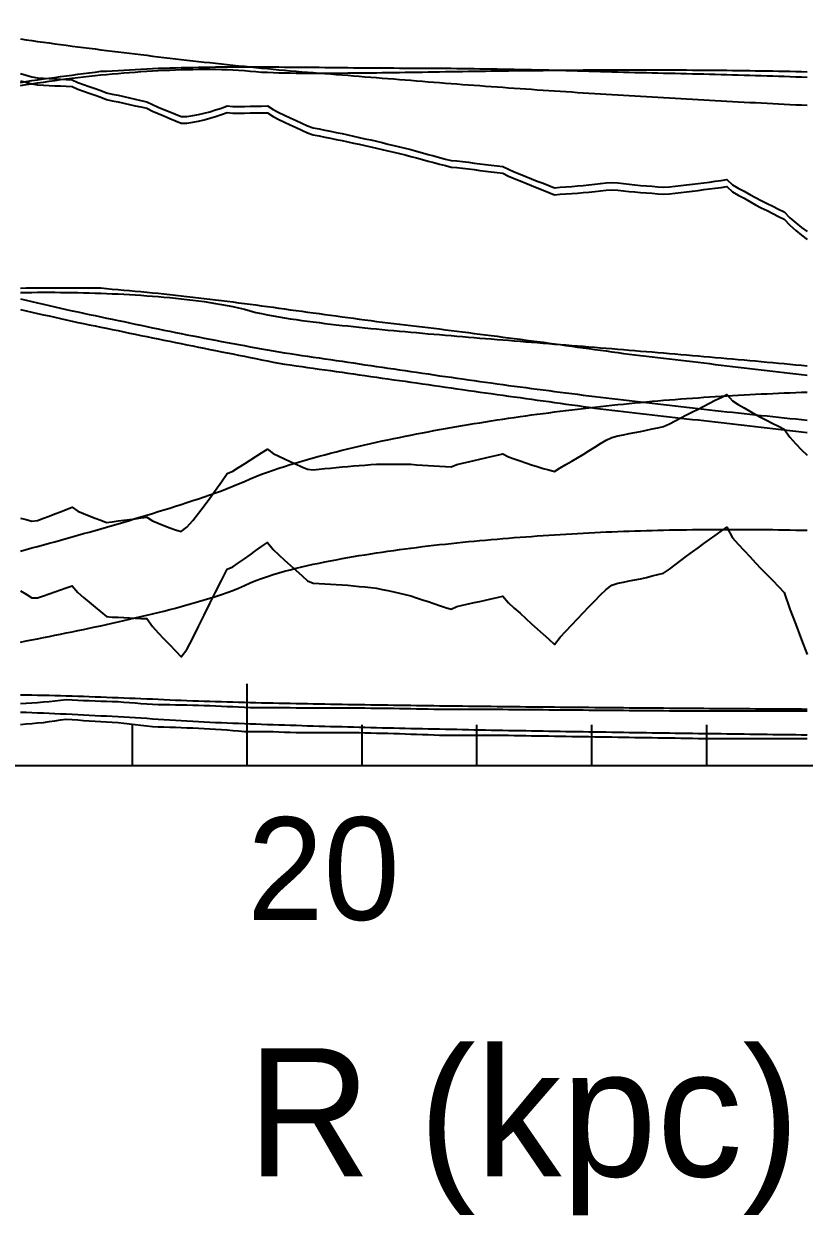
# Model space of a CAD drawing. Extents: x -35 to 191, y -35 to 135.
# Drawn here: x 72.2 to 133, y -35 to 57.8 of the extents above; entities that cross this region are included whole.
import ezdxf

# ---------------------------------------------------------------- set-up
doc = ezdxf.new("R2010")
doc.units = 0

msp = doc.modelspace()

# ---------------------------------------------------------------- linework, layer by layer
at = {"color": 0}
for p, q in [((89.6, 0), (89.6, 6.4)), ((80.64, 0), (80.64, 3.2)), ((98.56, 0), (98.56, 3.2)), ((107.52, 0), (107.52, 3.2)), ((116.48, 0), (116.48, 3.2)), ((125.44, 0), (125.44, 3.2))]:
    msp.add_line(p, q, dxfattribs=at)
msp.add_lwpolyline([(0, 0), (0, 108.731), (179.2, 108.731), (179.2, 0)], close=True, dxfattribs=at)
at = {"color": 4}
for points in [[(71.904, 56.665), (72.352, 56.604), (72.8, 56.542), (73.248, 56.479), (73.696, 56.418), (74.144, 56.356), (74.592, 56.293), (75.04, 56.233), (75.488, 56.17), (75.936, 56.11), (76.384, 56.054), (76.832, 55.997), (77.28, 55.942), (77.728, 55.887), (78.176, 55.831), (78.624, 55.777), (79.072, 55.721), (79.52, 55.665), (79.968, 55.611), (80.416, 55.555), (80.864, 55.5), (81.312, 55.445), (81.76, 55.39), (82.208, 55.335), (82.656, 55.282), (83.104, 55.228), (83.552, 55.175), (84, 55.123), (84.448, 55.071), (84.896, 55.02), (85.344, 54.969), (85.792, 54.919), (86.24, 54.869), (86.688, 54.82), (87.136, 54.771), (87.584, 54.723), (88.032, 54.675), (88.48, 54.628), (88.928, 54.581), (89.376, 54.534), (89.824, 54.488), (90.272, 54.443), (90.72, 54.397), (91.168, 54.353), (91.616, 54.308), (92.064, 54.265), (92.512, 54.224), (92.96, 54.188), (93.408, 54.153), (93.856, 54.115), (94.304, 54.081), (94.752, 54.046), (95.2, 54.008), (95.648, 53.976), (96.096, 53.938), (96.544, 53.903), (96.992, 53.868), (97.44, 53.831), (97.888, 53.796), (98.336, 53.761), (98.784, 53.724), (99.232, 53.69), (99.68, 53.654), (100.128, 53.618), (100.576, 53.584), (101.024, 53.548), (101.472, 53.513), (101.92, 53.478), (102.368, 53.442), (102.816, 53.407), (103.264, 53.372), (103.712, 53.336), (104.16, 53.301), (104.608, 53.266), (105.056, 53.232), (105.504, 53.197), (105.952, 53.163), (106.4, 53.129), (106.848, 53.096), (107.296, 53.062), (107.744, 53.029), (108.192, 52.996), (108.64, 52.964), (109.088, 52.931), (109.536, 52.899), (109.984, 52.867), (110.432, 52.836), (110.88, 52.804), (111.328, 52.773), (111.776, 52.742), (112.224, 52.712), (112.672, 52.681), (113.12, 52.651), (113.568, 52.621), (114.016, 52.591), (114.464, 52.562), (114.912, 52.532), (115.36, 52.503), (115.808, 52.474), (116.256, 52.446), (116.704, 52.417), (117.152, 52.389), (117.6, 52.362), (118.048, 52.334), (118.496, 52.307), (118.944, 52.281), (119.392, 52.254), (119.84, 52.227), (120.288, 52.2), (120.736, 52.173), (121.184, 52.147), (121.632, 52.121), (122.08, 52.094), (122.528, 52.069), (122.976, 52.043), (123.424, 52.017), (123.872, 51.992), (124.32, 51.967), (124.768, 51.942), (125.216, 51.917), (125.664, 51.892), (126.112, 51.868), (126.56, 51.844), (127.008, 51.819), (127.456, 51.795), (127.904, 51.772), (128.352, 51.748), (128.8, 51.725), (129.248, 51.701), (129.696, 51.678), (130.144, 51.655), (130.592, 51.633), (131.04, 51.61), (131.488, 51.588), (131.936, 51.565), (132.384, 51.543), (132.832, 51.521), (133.28, 51.499)], [(71.904, 53.272), (72.352, 53.354), (72.8, 53.42), (73.248, 53.485), (73.696, 53.548), (74.144, 53.611), (74.592, 53.673), (75.04, 53.735), (75.488, 53.795), (75.936, 53.855), (76.384, 53.915), (76.832, 53.973), (77.28, 54.031), (77.728, 54.088), (78.176, 54.144), (78.624, 54.163), (79.072, 54.19), (79.52, 54.216), (79.968, 54.242), (80.416, 54.267), (80.864, 54.291), (81.312, 54.314), (81.76, 54.337), (82.208, 54.359), (82.656, 54.38), (83.104, 54.401), (83.552, 54.415), (84, 54.426), (84.448, 54.436), (84.896, 54.445), (85.344, 54.454), (85.792, 54.462), (86.24, 54.469), (86.688, 54.476), (87.136, 54.482), (87.584, 54.487), (88.032, 54.492), (88.48, 54.496), (88.928, 54.5), (89.376, 54.5), (89.824, 54.498), (90.272, 54.495), (90.72, 54.492), (91.168, 54.489), (91.616, 54.486), (92.064, 54.483), (92.512, 54.479), (92.96, 54.476), (93.408, 54.472), (93.856, 54.468), (94.304, 54.465), (94.752, 54.46), (95.2, 54.456), (95.648, 54.452), (96.096, 54.447), (96.544, 54.443), (96.992, 54.438), (97.44, 54.433), (97.888, 54.428), (98.336, 54.423), (98.784, 54.418), (99.232, 54.412), (99.68, 54.406), (100.128, 54.407), (100.576, 54.406), (101.024, 54.404), (101.472, 54.402), (101.92, 54.401), (102.368, 54.399), (102.816, 54.396), (103.264, 54.394), (103.712, 54.391), (104.16, 54.389), (104.608, 54.386), (105.056, 54.382), (105.504, 54.379), (105.952, 54.372), (106.4, 54.366), (106.848, 54.36), (107.296, 54.353), (107.744, 54.347), (108.192, 54.34), (108.64, 54.332), (109.088, 54.325), (109.536, 54.318), (109.984, 54.31), (110.432, 54.302), (110.88, 54.294), (111.328, 54.286), (111.776, 54.278), (112.224, 54.269), (112.672, 54.26), (113.12, 54.249), (113.568, 54.237), (114.016, 54.226), (114.464, 54.214), (114.912, 54.201), (115.36, 54.189), (115.808, 54.177), (116.256, 54.164), (116.704, 54.151), (117.152, 54.138), (117.6, 54.125), (118.048, 54.111), (118.496, 54.098), (118.944, 54.084), (119.392, 54.07), (119.84, 54.059), (120.288, 54.05), (120.736, 54.041), (121.184, 54.032), (121.632, 54.022), (122.08, 54.012), (122.528, 54.002), (122.976, 53.992), (123.424, 53.982), (123.872, 53.971), (124.32, 53.96), (124.768, 53.949), (125.216, 53.938), (125.664, 53.926), (126.112, 53.915), (126.56, 53.903), (127.008, 53.891), (127.456, 53.879), (127.904, 53.866), (128.352, 53.852), (128.8, 53.839), (129.248, 53.825), (129.696, 53.811), (130.144, 53.797), (130.592, 53.783), (131.04, 53.769), (131.488, 53.754), (131.936, 53.739), (132.384, 53.724), (132.832, 53.709), (133.28, 53.694)], [(71.904, 19.325), (72.352, 19.199), (72.8, 19.076), (73.248, 19.132), (73.696, 19.303), (74.144, 19.475), (74.592, 19.646), (75.04, 19.818), (75.488, 19.99), (75.936, 20.163), (76.384, 19.864), (76.832, 19.677), (77.28, 19.495), (77.728, 19.319), (78.176, 19.15), (78.624, 18.987), (79.072, 19.038), (79.52, 19.096), (79.968, 19.155), (80.416, 19.214), (80.864, 19.273), (81.312, 19.332), (81.76, 19.392), (82.208, 19.099), (82.656, 18.911), (83.104, 18.734), (83.552, 18.567), (84, 18.411), (84.448, 18.265), (84.896, 18.609), (85.344, 19.138), (85.792, 19.694), (86.24, 20.275), (86.688, 20.878), (87.136, 21.503), (87.584, 22.146), (88.032, 22.807), (88.48, 22.986), (88.928, 23.267), (89.376, 23.549), (89.824, 23.832), (90.272, 24.116), (90.72, 24.4), (91.168, 24.685), (91.616, 24.359), (92.064, 24.142), (92.512, 23.931), (92.96, 23.724), (93.408, 23.522), (93.856, 23.324), (94.304, 23.132), (94.752, 23.079), (95.2, 23.127), (95.648, 23.175), (96.096, 23.223), (96.544, 23.27), (96.992, 23.316), (97.44, 23.351), (97.888, 23.384), (98.336, 23.418), (98.784, 23.451), (99.232, 23.484), (99.68, 23.516), (100.128, 23.516), (100.576, 23.515), (101.024, 23.513), (101.472, 23.512), (101.92, 23.511), (102.368, 23.51), (102.816, 23.48), (103.264, 23.452), (103.712, 23.425), (104.16, 23.399), (104.608, 23.373), (105.056, 23.347), (105.504, 23.323), (105.952, 23.491), (106.4, 23.597), (106.848, 23.702), (107.296, 23.806), (107.744, 23.91), (108.192, 24.014), (108.64, 24.117), (109.088, 24.219), (109.536, 24.322), (109.984, 24.091), (110.432, 23.929), (110.88, 23.771), (111.328, 23.619), (111.776, 23.473), (112.224, 23.332), (112.672, 23.197), (113.12, 23.068), (113.568, 22.945), (114.016, 23.236), (114.464, 23.489), (114.912, 23.748), (115.36, 24.013), (115.808, 24.284), (116.256, 24.561), (116.704, 24.843), (117.152, 25.131), (117.6, 25.382), (118.048, 25.609), (118.496, 25.737), (118.944, 25.821), (119.392, 25.905), (119.84, 25.988), (120.288, 26.07), (120.736, 26.168), (121.184, 26.266), (121.632, 26.363), (122.08, 26.46), (122.528, 26.67), (122.976, 26.897), (123.424, 27.126), (123.872, 27.357), (124.32, 27.589), (124.768, 27.813), (125.216, 28.04), (125.664, 28.268), (126.112, 28.498), (126.56, 28.729), (127.008, 28.962), (127.456, 28.453), (127.904, 28.181), (128.352, 27.914), (128.8, 27.652), (129.248, 27.397), (129.696, 27.155), (130.144, 26.922), (130.592, 26.694), (131.04, 26.472), (131.488, 26.256), (131.936, 25.632), (132.384, 25.113), (132.832, 24.64), (133.28, 24.227)], [(71.904, 4.869), (72.352, 4.898), (72.8, 4.927), (73.248, 4.956), (73.696, 4.984), (74.144, 5.03), (74.592, 5.079), (75.04, 5.128), (75.488, 5.177), (75.936, 5.16), (76.384, 5.134), (76.832, 5.108), (77.28, 5.088), (77.728, 5.073), (78.176, 5.057), (78.624, 5.042), (79.072, 5.026), (79.52, 5.011), (79.968, 4.973), (80.416, 4.942), (80.864, 4.91), (81.312, 4.879), (81.76, 4.848), (82.208, 4.817), (82.656, 4.8), (83.104, 4.791), (83.552, 4.782), (84, 4.773), (84.448, 4.764), (84.896, 4.751), (85.344, 4.738), (85.792, 4.726), (86.24, 4.713), (86.688, 4.7), (87.136, 4.688), (87.584, 4.667), (88.032, 4.644), (88.48, 4.621), (88.928, 4.598), (89.376, 4.576), (89.824, 4.567), (90.272, 4.567), (90.72, 4.567), (91.168, 4.567), (91.616, 4.568), (92.064, 4.557), (92.512, 4.55), (92.96, 4.543), (93.408, 4.535), (93.856, 4.528), (94.304, 4.53), (94.752, 4.53), (95.2, 4.531), (95.648, 4.531), (96.096, 4.531), (96.544, 4.531), (96.992, 4.531), (97.44, 4.531), (97.888, 4.531), (98.336, 4.525), (98.784, 4.52), (99.232, 4.515), (99.68, 4.509), (100.128, 4.504), (100.576, 4.499), (101.024, 4.494), (101.472, 4.484), (101.92, 4.475), (102.368, 4.466), (102.816, 4.457), (103.264, 4.448), (103.712, 4.439), (104.16, 4.43), (104.608, 4.422), (105.056, 4.423), (105.504, 4.423), (105.952, 4.423), (106.4, 4.423), (106.848, 4.423), (107.296, 4.423), (107.744, 4.423), (108.192, 4.423), (108.64, 4.423), (109.088, 4.418), (109.536, 4.415), (109.984, 4.411), (110.432, 4.407), (110.88, 4.403), (111.328, 4.399), (111.776, 4.396), (112.224, 4.392), (112.672, 4.388), (113.12, 4.384), (113.568, 4.381), (114.016, 4.377), (114.464, 4.373), (114.912, 4.369), (115.36, 4.365), (115.808, 4.362), (116.256, 4.358), (116.704, 4.354), (117.152, 4.35), (117.6, 4.347), (118.048, 4.343), (118.496, 4.339), (118.944, 4.335), (119.392, 4.332), (119.84, 4.328), (120.288, 4.324), (120.736, 4.32), (121.184, 4.317), (121.632, 4.313), (122.08, 4.31), (122.528, 4.307), (122.976, 4.303), (123.424, 4.3), (123.872, 4.297), (124.32, 4.293), (124.768, 4.29), (125.216, 4.287), (125.664, 4.287), (126.112, 4.287), (126.56, 4.287), (127.008, 4.287), (127.456, 4.287), (127.904, 4.287), (128.352, 4.287), (128.8, 4.287), (129.248, 4.287), (129.696, 4.287), (130.144, 4.287), (130.592, 4.287), (131.04, 4.287), (131.488, 4.287), (131.936, 4.287), (132.384, 4.287), (132.832, 4.287), (133.28, 4.287)]]:
    msp.add_lwpolyline(points, dxfattribs=at)
at = {"color": 3}
for points in [[(71.904, 53.034), (72.352, 53.106), (72.8, 53.175), (73.248, 53.242), (73.696, 53.308), (74.144, 53.371), (74.592, 53.433), (75.04, 53.493), (75.488, 53.551), (75.936, 53.607), (76.384, 53.661), (76.832, 53.713), (77.28, 53.763), (77.728, 53.811), (78.176, 53.857), (78.624, 53.901), (79.072, 53.943), (79.52, 53.983), (79.968, 54.021), (80.416, 54.057), (80.864, 54.09), (81.312, 54.122), (81.76, 54.151), (82.208, 54.178), (82.656, 54.203), (83.104, 54.225), (83.552, 54.244), (84, 54.262), (84.448, 54.276), (84.896, 54.288), (85.344, 54.297), (85.792, 54.304), (86.24, 54.307), (86.688, 54.306), (87.136, 54.302), (87.584, 54.293), (88.032, 54.279), (88.48, 54.26), (88.928, 54.233), (89.376, 54.196), (89.824, 54.155), (90.272, 54.118), (90.72, 54.09), (91.168, 54.067), (91.616, 54.05), (92.064, 54.037), (92.512, 54.026), (92.96, 54.018), (93.408, 54.012), (93.856, 54.007), (94.304, 54.004), (94.752, 54.003), (95.2, 54.002), (95.648, 54.003), (96.096, 54.004), (96.544, 54.006), (96.992, 54.009), (97.44, 54.013), (97.888, 54.017), (98.336, 54.021), (98.784, 54.026), (99.232, 54.031), (99.68, 54.037), (100.128, 54.043), (100.576, 54.049), (101.024, 54.055), (101.472, 54.062), (101.92, 54.068), (102.368, 54.075), (102.816, 54.082), (103.264, 54.089), (103.712, 54.096), (104.16, 54.103), (104.608, 54.11), (105.056, 54.117), (105.504, 54.124), (105.952, 54.131), (106.4, 54.138), (106.848, 54.145), (107.296, 54.152), (107.744, 54.158), (108.192, 54.165), (108.64, 54.171), (109.088, 54.177), (109.536, 54.183), (109.984, 54.189), (110.432, 54.195), (110.88, 54.2), (111.328, 54.206), (111.776, 54.211), (112.224, 54.216), (112.672, 54.22), (113.12, 54.225), (113.568, 54.229), (114.016, 54.233), (114.464, 54.237), (114.912, 54.24), (115.36, 54.244), (115.808, 54.247), (116.256, 54.249), (116.704, 54.252), (117.152, 54.254), (117.6, 54.256), (118.048, 54.257), (118.496, 54.258), (118.944, 54.259), (119.392, 54.26), (119.84, 54.26), (120.288, 54.26), (120.736, 54.26), (121.184, 54.26), (121.632, 54.259), (122.08, 54.257), (122.528, 54.256), (122.976, 54.254), (123.424, 54.252), (123.872, 54.249), (124.32, 54.246), (124.768, 54.243), (125.216, 54.24), (125.664, 54.236), (126.112, 54.232), (126.56, 54.227), (127.008, 54.222), (127.456, 54.217), (127.904, 54.211), (128.352, 54.205), (128.8, 54.199), (129.248, 54.192), (129.696, 54.185), (130.144, 54.178), (130.592, 54.17), (131.04, 54.162), (131.488, 54.154), (131.936, 54.145), (132.384, 54.136), (132.832, 54.126), (133.28, 54.116)], [(71.904, 16.745), (72.352, 16.866), (72.8, 16.988), (73.248, 17.11), (73.696, 17.233), (74.144, 17.356), (74.592, 17.48), (75.04, 17.604), (75.488, 17.729), (75.936, 17.854), (76.384, 17.98), (76.832, 18.106), (77.28, 18.233), (77.728, 18.361), (78.176, 18.49), (78.624, 18.619), (79.072, 18.749), (79.52, 18.879), (79.968, 19.011), (80.416, 19.144), (80.864, 19.277), (81.312, 19.411), (81.76, 19.547), (82.208, 19.683), (82.656, 19.821), (83.104, 19.96), (83.552, 20.1), (84, 20.242), (84.448, 20.386), (84.896, 20.531), (85.344, 20.678), (85.792, 20.828), (86.24, 20.98), (86.688, 21.134), (87.136, 21.292), (87.584, 21.455), (88.032, 21.622), (88.48, 21.795), (88.928, 21.977), (89.376, 22.17), (89.824, 22.367), (90.272, 22.556), (90.72, 22.733), (91.168, 22.898), (91.616, 23.056), (92.064, 23.207), (92.512, 23.352), (92.96, 23.493), (93.408, 23.629), (93.856, 23.762), (94.304, 23.89), (94.752, 24.016), (95.2, 24.139), (95.648, 24.258), (96.096, 24.376), (96.544, 24.49), (96.992, 24.602), (97.44, 24.712), (97.888, 24.82), (98.336, 24.926), (98.784, 25.029), (99.232, 25.131), (99.68, 25.231), (100.128, 25.329), (100.576, 25.425), (101.024, 25.519), (101.472, 25.612), (101.92, 25.703), (102.368, 25.793), (102.816, 25.881), (103.264, 25.967), (103.712, 26.052), (104.16, 26.135), (104.608, 26.217), (105.056, 26.298), (105.504, 26.377), (105.952, 26.455), (106.4, 26.532), (106.848, 26.607), (107.296, 26.681), (107.744, 26.754), (108.192, 26.825), (108.64, 26.896), (109.088, 26.965), (109.536, 27.033), (109.984, 27.099), (110.432, 27.165), (110.88, 27.229), (111.328, 27.293), (111.776, 27.355), (112.224, 27.416), (112.672, 27.476), (113.12, 27.535), (113.568, 27.593), (114.016, 27.65), (114.464, 27.706), (114.912, 27.761), (115.36, 27.816), (115.808, 27.869), (116.256, 27.922), (116.704, 27.973), (117.152, 28.023), (117.6, 28.073), (118.048, 28.12), (118.496, 28.167), (118.944, 28.212), (119.392, 28.256), (119.84, 28.299), (120.288, 28.341), (120.736, 28.382), (121.184, 28.422), (121.632, 28.46), (122.08, 28.498), (122.528, 28.535), (122.976, 28.571), (123.424, 28.605), (123.872, 28.639), (124.32, 28.672), (124.768, 28.704), (125.216, 28.735), (125.664, 28.765), (126.112, 28.794), (126.56, 28.822), (127.008, 28.849), (127.456, 28.876), (127.904, 28.901), (128.352, 28.926), (128.8, 28.949), (129.248, 28.972), (129.696, 28.994), (130.144, 29.015), (130.592, 29.036), (131.04, 29.055), (131.488, 29.074), (131.936, 29.092), (132.384, 29.109), (132.832, 29.125), (133.28, 29.14)], [(71.904, 5.552), (72.352, 5.544), (72.8, 5.535), (73.248, 5.525), (73.696, 5.515), (74.144, 5.504), (74.592, 5.492), (75.04, 5.48), (75.488, 5.468), (75.936, 5.454), (76.384, 5.44), (76.832, 5.426), (77.28, 5.411), (77.728, 5.396), (78.176, 5.38), (78.624, 5.364), (79.072, 5.347), (79.52, 5.33), (79.968, 5.312), (80.416, 5.294), (80.864, 5.276), (81.312, 5.258), (81.76, 5.239), (82.208, 5.22), (82.656, 5.2), (83.104, 5.18), (83.552, 5.16), (84, 5.139), (84.448, 5.119), (84.896, 5.101), (85.344, 5.084), (85.792, 5.068), (86.24, 5.053), (86.688, 5.038), (87.136, 5.025), (87.584, 5.012), (88.032, 4.999), (88.48, 4.987), (88.928, 4.975), (89.376, 4.963), (89.824, 4.952), (90.272, 4.941), (90.72, 4.931), (91.168, 4.921), (91.616, 4.911), (92.064, 4.901), (92.512, 4.892), (92.96, 4.882), (93.408, 4.873), (93.856, 4.865), (94.304, 4.856), (94.752, 4.848), (95.2, 4.839), (95.648, 4.831), (96.096, 4.823), (96.544, 4.816), (96.992, 4.808), (97.44, 4.8), (97.888, 4.793), (98.336, 4.786), (98.784, 4.779), (99.232, 4.772), (99.68, 4.765), (100.128, 4.758), (100.576, 4.752), (101.024, 4.745), (101.472, 4.739), (101.92, 4.733), (102.368, 4.726), (102.816, 4.72), (103.264, 4.714), (103.712, 4.708), (104.16, 4.702), (104.608, 4.697), (105.056, 4.691), (105.504, 4.685), (105.952, 4.68), (106.4, 4.674), (106.848, 4.669), (107.296, 4.664), (107.744, 4.658), (108.192, 4.653), (108.64, 4.648), (109.088, 4.643), (109.536, 4.638), (109.984, 4.633), (110.432, 4.628), (110.88, 4.624), (111.328, 4.619), (111.776, 4.614), (112.224, 4.61), (112.672, 4.605), (113.12, 4.6), (113.568, 4.596), (114.016, 4.591), (114.464, 4.587), (114.912, 4.583), (115.36, 4.578), (115.808, 4.574), (116.256, 4.57), (116.704, 4.566), (117.152, 4.562), (117.6, 4.558), (118.048, 4.554), (118.496, 4.55), (118.944, 4.546), (119.392, 4.542), (119.84, 4.538), (120.288, 4.534), (120.736, 4.53), (121.184, 4.526), (121.632, 4.523), (122.08, 4.519), (122.528, 4.515), (122.976, 4.512), (123.424, 4.508), (123.872, 4.504), (124.32, 4.501), (124.768, 4.497), (125.216, 4.494), (125.664, 4.49), (126.112, 4.487), (126.56, 4.484), (127.008, 4.48), (127.456, 4.477), (127.904, 4.474), (128.352, 4.47), (128.8, 4.467), (129.248, 4.464), (129.696, 4.461), (130.144, 4.458), (130.592, 4.455), (131.04, 4.451), (131.488, 4.448), (131.936, 4.445), (132.384, 4.442), (132.832, 4.439), (133.28, 4.436)]]:
    msp.add_lwpolyline(points, dxfattribs=at)
at = {"color": 2}
for points in [[(71.904, 53.967), (72.352, 53.848), (72.8, 53.715), (73.248, 53.644), (73.696, 53.615), (74.144, 53.588), (74.592, 53.561), (75.04, 53.536), (75.488, 53.512), (75.936, 53.483), (76.384, 53.28), (76.832, 53.12), (77.28, 52.964), (77.728, 52.81), (78.176, 52.658), (78.624, 52.473), (79.072, 52.372), (79.52, 52.274), (79.968, 52.174), (80.416, 52.075), (80.864, 51.975), (81.312, 51.876), (81.76, 51.777), (82.208, 51.547), (82.656, 51.358), (83.104, 51.174), (83.552, 50.988), (84, 50.803), (84.448, 50.623), (84.896, 50.62), (85.344, 50.689), (85.792, 50.775), (86.24, 50.878), (86.688, 50.996), (87.136, 51.131), (87.584, 51.281), (88.032, 51.447), (88.48, 51.403), (88.928, 51.407), (89.376, 51.41), (89.824, 51.415), (90.272, 51.423), (90.72, 51.434), (91.168, 51.447), (91.616, 51.168), (92.064, 50.943), (92.512, 50.723), (92.96, 50.509), (93.408, 50.3), (93.856, 50.092), (94.304, 49.888), (94.752, 49.749), (95.2, 49.655), (95.648, 49.564), (96.096, 49.471), (96.544, 49.378), (96.992, 49.286), (97.44, 49.187), (97.888, 49.089), (98.336, 48.99), (98.784, 48.891), (99.232, 48.792), (99.68, 48.694), (100.128, 48.586), (100.576, 48.477), (101.024, 48.367), (101.472, 48.258), (101.92, 48.148), (102.368, 48.039), (102.816, 47.915), (103.264, 47.792), (103.712, 47.67), (104.16, 47.549), (104.608, 47.428), (105.056, 47.308), (105.504, 47.189), (105.952, 47.163), (106.4, 47.107), (106.848, 47.052), (107.296, 46.997), (107.744, 46.942), (108.192, 46.888), (108.64, 46.835), (109.088, 46.782), (109.536, 46.729), (109.984, 46.504), (110.432, 46.315), (110.88, 46.128), (111.328, 45.945), (111.776, 45.765), (112.224, 45.589), (112.672, 45.415), (113.12, 45.243), (113.568, 45.073), (114.016, 45.115), (114.464, 45.14), (114.912, 45.171), (115.36, 45.207), (115.808, 45.247), (116.256, 45.294), (116.704, 45.345), (117.152, 45.402), (117.6, 45.441), (118.048, 45.468), (118.496, 45.442), (118.944, 45.391), (119.392, 45.34), (119.84, 45.294), (120.288, 45.25), (120.736, 45.216), (121.184, 45.182), (121.632, 45.148), (122.08, 45.116), (122.528, 45.15), (122.976, 45.196), (123.424, 45.245), (123.872, 45.297), (124.32, 45.351), (124.768, 45.402), (125.216, 45.456), (125.664, 45.513), (126.112, 45.572), (126.56, 45.634), (127.008, 45.699), (127.456, 45.295), (127.904, 45.041), (128.352, 44.792), (128.8, 44.546), (129.248, 44.304), (129.696, 44.072), (130.144, 43.846), (130.592, 43.623), (131.04, 43.405), (131.488, 43.191), (131.936, 42.731), (132.384, 42.338), (132.832, 41.975), (133.28, 41.65)], [(71.904, 36.9), (72.352, 36.907), (72.8, 36.913), (73.248, 36.917), (73.696, 36.919), (74.144, 36.92), (74.592, 36.919), (75.04, 36.916), (75.488, 36.912), (75.936, 36.906), (76.384, 36.898), (76.832, 36.888), (77.28, 36.877), (77.728, 36.863), (78.176, 36.848), (78.624, 36.831), (79.072, 36.812), (79.52, 36.791), (79.968, 36.768), (80.416, 36.743), (80.864, 36.715), (81.312, 36.686), (81.76, 36.654), (82.208, 36.62), (82.656, 36.583), (83.104, 36.544), (83.552, 36.503), (84, 36.459), (84.448, 36.411), (84.896, 36.361), (85.344, 36.308), (85.792, 36.251), (86.24, 36.19), (86.688, 36.125), (87.136, 36.055), (87.584, 35.979), (88.032, 35.897), (88.48, 35.807), (88.928, 35.706), (89.376, 35.592), (89.824, 35.471), (90.272, 35.357), (90.72, 35.255), (91.168, 35.163), (91.616, 35.079), (92.064, 35.001), (92.512, 34.928), (92.96, 34.858), (93.408, 34.792), (93.856, 34.729), (94.304, 34.668), (94.752, 34.609), (95.2, 34.553), (95.648, 34.498), (96.096, 34.445), (96.544, 34.393), (96.992, 34.343), (97.44, 34.294), (97.888, 34.246), (98.336, 34.199), (98.784, 34.153), (99.232, 34.108), (99.68, 34.064), (100.128, 34.021), (100.576, 33.978), (101.024, 33.936), (101.472, 33.894), (101.92, 33.853), (102.368, 33.813), (102.816, 33.773), (103.264, 33.733), (103.712, 33.694), (104.16, 33.656), (104.608, 33.617), (105.056, 33.579), (105.504, 33.541), (105.952, 33.504), (106.4, 33.467), (106.848, 33.43), (107.296, 33.393), (107.744, 33.356), (108.192, 33.32), (108.64, 33.283), (109.088, 33.247), (109.536, 33.211), (109.984, 33.175), (110.432, 33.139), (110.88, 33.103), (111.328, 33.067), (111.776, 33.031), (112.224, 32.995), (112.672, 32.96), (113.12, 32.924), (113.568, 32.888), (114.016, 32.852), (114.464, 32.816), (114.912, 32.781), (115.36, 32.745), (115.808, 32.709), (116.256, 32.673), (116.704, 32.636), (117.152, 32.6), (117.6, 32.564), (118.048, 32.527), (118.496, 32.491), (118.944, 32.454), (119.392, 32.417), (119.84, 32.38), (120.288, 32.343), (120.736, 32.306), (121.184, 32.269), (121.632, 32.231), (122.08, 32.194), (122.528, 32.156), (122.976, 32.118), (123.424, 32.08), (123.872, 32.041), (124.32, 32.003), (124.768, 31.964), (125.216, 31.925), (125.664, 31.886), (126.112, 31.846), (126.56, 31.807), (127.008, 31.767), (127.456, 31.727), (127.904, 31.687), (128.352, 31.647), (128.8, 31.606), (129.248, 31.565), (129.696, 31.524), (130.144, 31.483), (130.592, 31.441), (131.04, 31.399), (131.488, 31.357), (131.936, 31.315), (132.384, 31.272), (132.832, 31.229), (133.28, 31.186)], [(71.904, 36.416), (72.352, 36.312), (72.8, 36.209), (73.248, 36.104), (73.696, 36.001), (74.144, 35.897), (74.592, 35.793), (75.04, 35.689), (75.488, 35.585), (75.936, 35.482), (76.384, 35.387), (76.832, 35.292), (77.28, 35.198), (77.728, 35.103), (78.176, 35.008), (78.624, 34.914), (79.072, 34.819), (79.52, 34.725), (79.968, 34.63), (80.416, 34.535), (80.864, 34.441), (81.312, 34.346), (81.76, 34.252), (82.208, 34.158), (82.656, 34.066), (83.104, 33.974), (83.552, 33.882), (84, 33.792), (84.448, 33.702), (84.896, 33.613), (85.344, 33.525), (85.792, 33.437), (86.24, 33.35), (86.688, 33.264), (87.136, 33.178), (87.584, 33.093), (88.032, 33.009), (88.48, 32.925), (88.928, 32.842), (89.376, 32.76), (89.824, 32.678), (90.272, 32.596), (90.72, 32.516), (91.168, 32.435), (91.616, 32.355), (92.064, 32.277), (92.512, 32.203), (92.96, 32.136), (93.408, 32.071), (93.856, 32.004), (94.304, 31.938), (94.752, 31.872), (95.2, 31.805), (95.648, 31.741), (96.096, 31.674), (96.544, 31.607), (96.992, 31.542), (97.44, 31.475), (97.888, 31.409), (98.336, 31.343), (98.784, 31.276), (99.232, 31.211), (99.68, 31.145), (100.128, 31.078), (100.576, 31.013), (101.024, 30.947), (101.472, 30.881), (101.92, 30.815), (102.368, 30.749), (102.816, 30.683), (103.264, 30.617), (103.712, 30.551), (104.16, 30.485), (104.608, 30.42), (105.056, 30.355), (105.504, 30.291), (105.952, 30.226), (106.4, 30.163), (106.848, 30.099), (107.296, 30.036), (107.744, 29.974), (108.192, 29.912), (108.64, 29.85), (109.088, 29.789), (109.536, 29.728), (109.984, 29.667), (110.432, 29.607), (110.88, 29.547), (111.328, 29.487), (111.776, 29.428), (112.224, 29.369), (112.672, 29.311), (113.12, 29.253), (113.568, 29.195), (114.016, 29.138), (114.464, 29.081), (114.912, 29.024), (115.36, 28.967), (115.808, 28.911), (116.256, 28.855), (116.704, 28.8), (117.152, 28.745), (117.6, 28.691), (118.048, 28.638), (118.496, 28.585), (118.944, 28.532), (119.392, 28.479), (119.84, 28.426), (120.288, 28.373), (120.736, 28.321), (121.184, 28.268), (121.632, 28.216), (122.08, 28.164), (122.528, 28.113), (122.976, 28.061), (123.424, 28.01), (123.872, 27.96), (124.32, 27.909), (124.768, 27.859), (125.216, 27.809), (125.664, 27.76), (126.112, 27.71), (126.56, 27.661), (127.008, 27.612), (127.456, 27.564), (127.904, 27.515), (128.352, 27.467), (128.8, 27.42), (129.248, 27.372), (129.696, 27.325), (130.144, 27.277), (130.592, 27.231), (131.04, 27.184), (131.488, 27.137), (131.936, 27.091), (132.384, 27.045), (132.832, 26.999), (133.28, 26.953)], [(71.904, 9.66), (72.352, 9.745), (72.8, 9.831), (73.248, 9.918), (73.696, 10.006), (74.144, 10.094), (74.592, 10.183), (75.04, 10.273), (75.488, 10.364), (75.936, 10.455), (76.384, 10.548), (76.832, 10.641), (77.28, 10.735), (77.728, 10.831), (78.176, 10.927), (78.624, 11.025), (79.072, 11.124), (79.52, 11.224), (79.968, 11.325), (80.416, 11.428), (80.864, 11.532), (81.312, 11.637), (81.76, 11.745), (82.208, 11.853), (82.656, 11.964), (83.104, 12.077), (83.552, 12.192), (84, 12.309), (84.448, 12.428), (84.896, 12.551), (85.344, 12.676), (85.792, 12.805), (86.24, 12.937), (86.688, 13.074), (87.136, 13.217), (87.584, 13.365), (88.032, 13.521), (88.48, 13.686), (88.928, 13.865), (89.376, 14.06), (89.824, 14.262), (90.272, 14.451), (90.72, 14.621), (91.168, 14.776), (91.616, 14.918), (92.064, 15.051), (92.512, 15.176), (92.96, 15.294), (93.408, 15.407), (93.856, 15.514), (94.304, 15.617), (94.752, 15.716), (95.2, 15.812), (95.648, 15.903), (96.096, 15.992), (96.544, 16.078), (96.992, 16.161), (97.44, 16.241), (97.888, 16.318), (98.336, 16.394), (98.784, 16.467), (99.232, 16.538), (99.68, 16.607), (100.128, 16.674), (100.576, 16.739), (101.024, 16.802), (101.472, 16.864), (101.92, 16.923), (102.368, 16.982), (102.816, 17.038), (103.264, 17.093), (103.712, 17.147), (104.16, 17.199), (104.608, 17.25), (105.056, 17.299), (105.504, 17.347), (105.952, 17.394), (106.4, 17.439), (106.848, 17.484), (107.296, 17.527), (107.744, 17.569), (108.192, 17.609), (108.64, 17.649), (109.088, 17.687), (109.536, 17.725), (109.984, 17.761), (110.432, 17.796), (110.88, 17.83), (111.328, 17.864), (111.776, 17.896), (112.224, 17.927), (112.672, 17.958), (113.12, 17.987), (113.568, 18.016), (114.016, 18.043), (114.464, 18.07), (114.912, 18.097), (115.36, 18.122), (115.808, 18.147), (116.256, 18.171), (116.704, 18.195), (117.152, 18.217), (117.6, 18.238), (118.048, 18.258), (118.496, 18.276), (118.944, 18.293), (119.392, 18.309), (119.84, 18.324), (120.288, 18.338), (120.736, 18.351), (121.184, 18.364), (121.632, 18.375), (122.08, 18.385), (122.528, 18.394), (122.976, 18.402), (123.424, 18.41), (123.872, 18.416), (124.32, 18.422), (124.768, 18.427), (125.216, 18.431), (125.664, 18.434), (126.112, 18.437), (126.56, 18.438), (127.008, 18.439), (127.456, 18.439), (127.904, 18.438), (128.352, 18.437), (128.8, 18.434), (129.248, 18.431), (129.696, 18.427), (130.144, 18.423), (130.592, 18.417), (131.04, 18.411), (131.488, 18.405), (131.936, 18.397), (132.384, 18.389), (132.832, 18.38), (133.28, 18.37)], [(71.904, 4.198), (72.352, 4.182), (72.8, 4.166), (73.248, 4.149), (73.696, 4.131), (74.144, 4.112), (74.592, 4.093), (75.04, 4.073), (75.488, 4.053), (75.936, 4.032), (76.384, 4.01), (76.832, 3.988), (77.28, 3.965), (77.728, 3.942), (78.176, 3.918), (78.624, 3.894), (79.072, 3.869), (79.52, 3.844), (79.968, 3.818), (80.416, 3.792), (80.864, 3.765), (81.312, 3.738), (81.76, 3.711), (82.208, 3.683), (82.656, 3.655), (83.104, 3.626), (83.552, 3.596), (84, 3.566), (84.448, 3.537), (84.896, 3.51), (85.344, 3.485), (85.792, 3.462), (86.24, 3.439), (86.688, 3.418), (87.136, 3.397), (87.584, 3.378), (88.032, 3.358), (88.48, 3.34), (88.928, 3.322), (89.376, 3.305), (89.824, 3.288), (90.272, 3.271), (90.72, 3.255), (91.168, 3.239), (91.616, 3.224), (92.064, 3.209), (92.512, 3.194), (92.96, 3.18), (93.408, 3.166), (93.856, 3.152), (94.304, 3.138), (94.752, 3.125), (95.2, 3.112), (95.648, 3.099), (96.096, 3.087), (96.544, 3.074), (96.992, 3.062), (97.44, 3.05), (97.888, 3.039), (98.336, 3.027), (98.784, 3.016), (99.232, 3.004), (99.68, 2.993), (100.128, 2.983), (100.576, 2.972), (101.024, 2.961), (101.472, 2.951), (101.92, 2.941), (102.368, 2.93), (102.816, 2.92), (103.264, 2.91), (103.712, 2.901), (104.16, 2.891), (104.608, 2.882), (105.056, 2.872), (105.504, 2.863), (105.952, 2.854), (106.4, 2.845), (106.848, 2.836), (107.296, 2.827), (107.744, 2.818), (108.192, 2.809), (108.64, 2.801), (109.088, 2.792), (109.536, 2.784), (109.984, 2.775), (110.432, 2.767), (110.88, 2.759), (111.328, 2.751), (111.776, 2.743), (112.224, 2.735), (112.672, 2.727), (113.12, 2.72), (113.568, 2.712), (114.016, 2.704), (114.464, 2.697), (114.912, 2.689), (115.36, 2.682), (115.808, 2.674), (116.256, 2.667), (116.704, 2.66), (117.152, 2.653), (117.6, 2.646), (118.048, 2.639), (118.496, 2.632), (118.944, 2.625), (119.392, 2.618), (119.84, 2.611), (120.288, 2.605), (120.736, 2.598), (121.184, 2.591), (121.632, 2.585), (122.08, 2.578), (122.528, 2.572), (122.976, 2.565), (123.424, 2.559), (123.872, 2.553), (124.32, 2.546), (124.768, 2.54), (125.216, 2.534), (125.664, 2.528), (126.112, 2.522), (126.56, 2.516), (127.008, 2.51), (127.456, 2.504), (127.904, 2.498), (128.352, 2.492), (128.8, 2.486), (129.248, 2.48), (129.696, 2.475), (130.144, 2.469), (130.592, 2.463), (131.04, 2.458), (131.488, 2.452), (131.936, 2.447), (132.384, 2.441), (132.832, 2.436), (133.28, 2.43)]]:
    msp.add_lwpolyline(points, dxfattribs=at)
at = {"color": 1}
msp.add_lwpolyline([(71.904, 53.412), (72.352, 53.296), (72.8, 53.165), (73.248, 53.097), (73.696, 53.071), (74.144, 53.047), (74.592, 53.025), (75.04, 53.003), (75.488, 52.981), (75.936, 52.954), (76.384, 52.754), (76.832, 52.596), (77.28, 52.441), (77.728, 52.288), (78.176, 52.138), (78.624, 51.953), (79.072, 51.854), (79.52, 51.758), (79.968, 51.66), (80.416, 51.562), (80.864, 51.465), (81.312, 51.368), (81.76, 51.27), (82.208, 51.04), (82.656, 50.851), (83.104, 50.666), (83.552, 50.478), (84, 50.292), (84.448, 50.111), (84.896, 50.109), (85.344, 50.18), (85.792, 50.267), (86.24, 50.37), (86.688, 50.489), (87.136, 50.624), (87.584, 50.774), (88.032, 50.939), (88.48, 50.893), (88.928, 50.894), (89.376, 50.894), (89.824, 50.896), (90.272, 50.9), (90.72, 50.907), (91.168, 50.915), (91.616, 50.629), (92.064, 50.395), (92.512, 50.176), (92.96, 49.963), (93.408, 49.753), (93.856, 49.546), (94.304, 49.342), (94.752, 49.204), (95.2, 49.112), (95.648, 49.021), (96.096, 48.93), (96.544, 48.839), (96.992, 48.748), (97.44, 48.651), (97.888, 48.554), (98.336, 48.457), (98.784, 48.359), (99.232, 48.262), (99.68, 48.164), (100.128, 48.058), (100.576, 47.95), (101.024, 47.842), (101.472, 47.733), (101.92, 47.625), (102.368, 47.516), (102.816, 47.393), (103.264, 47.272), (103.712, 47.151), (104.16, 47.03), (104.608, 46.91), (105.056, 46.791), (105.504, 46.672), (105.952, 46.647), (106.4, 46.591), (106.848, 46.536), (107.296, 46.48), (107.744, 46.425), (108.192, 46.371), (108.64, 46.317), (109.088, 46.263), (109.536, 46.21), (109.984, 45.983), (110.432, 45.791), (110.88, 45.602), (111.328, 45.416), (111.776, 45.233), (112.224, 45.053), (112.672, 44.877), (113.12, 44.7), (113.568, 44.527), (114.016, 44.568), (114.464, 44.591), (114.912, 44.619), (115.36, 44.653), (115.808, 44.692), (116.256, 44.735), (116.704, 44.784), (117.152, 44.838), (117.6, 44.88), (118.048, 44.91), (118.496, 44.886), (118.944, 44.836), (119.392, 44.787), (119.84, 44.742), (120.288, 44.7), (120.736, 44.667), (121.184, 44.634), (121.632, 44.602), (122.08, 44.57), (122.528, 44.606), (122.976, 44.654), (123.424, 44.704), (123.872, 44.757), (124.32, 44.813), (124.768, 44.864), (125.216, 44.92), (125.664, 44.977), (126.112, 45.037), (126.56, 45.1), (127.008, 45.165), (127.456, 44.756), (127.904, 44.498), (128.352, 44.245), (128.8, 43.995), (129.248, 43.749), (129.696, 43.513), (130.144, 43.282), (130.592, 43.055), (131.04, 42.832), (131.488, 42.613), (131.936, 42.145), (132.384, 41.744), (132.832, 41.375), (133.28, 41.042)], dxfattribs=at)
at = {"color": 6}
for points in [[(71.904, 37.24), (72.352, 37.264), (72.8, 37.266), (73.248, 37.266), (73.696, 37.266), (74.144, 37.266), (74.592, 37.266), (75.04, 37.266), (75.488, 37.266), (75.936, 37.266), (76.384, 37.266), (76.832, 37.266), (77.28, 37.266), (77.728, 37.266), (78.176, 37.266), (78.624, 37.213), (79.072, 37.172), (79.52, 37.132), (79.968, 37.091), (80.416, 37.05), (80.864, 37.009), (81.312, 36.969), (81.76, 36.928), (82.208, 36.887), (82.656, 36.847), (83.104, 36.806), (83.552, 36.756), (84, 36.702), (84.448, 36.648), (84.896, 36.594), (85.344, 36.541), (85.792, 36.487), (86.24, 36.433), (86.688, 36.379), (87.136, 36.326), (87.584, 36.272), (88.032, 36.218), (88.48, 36.164), (88.928, 36.11), (89.376, 36.053), (89.824, 35.992), (90.272, 35.93), (90.72, 35.869), (91.168, 35.808), (91.616, 35.747), (92.064, 35.686), (92.512, 35.625), (92.96, 35.564), (93.408, 35.503), (93.856, 35.442), (94.304, 35.38), (94.752, 35.319), (95.2, 35.258), (95.648, 35.197), (96.096, 35.136), (96.544, 35.075), (96.992, 35.014), (97.44, 34.953), (97.888, 34.892), (98.336, 34.83), (98.784, 34.769), (99.232, 34.708), (99.68, 34.647), (100.128, 34.596), (100.576, 34.542), (101.024, 34.489), (101.472, 34.435), (101.92, 34.381), (102.368, 34.327), (102.816, 34.274), (103.264, 34.22), (103.712, 34.166), (104.16, 34.112), (104.608, 34.059), (105.056, 34.005), (105.504, 33.951), (105.952, 33.892), (106.4, 33.834), (106.848, 33.777), (107.296, 33.719), (107.744, 33.661), (108.192, 33.603), (108.64, 33.545), (109.088, 33.487), (109.536, 33.43), (109.984, 33.372), (110.432, 33.314), (110.88, 33.256), (111.328, 33.198), (111.776, 33.14), (112.224, 33.083), (112.672, 33.025), (113.12, 32.963), (113.568, 32.902), (114.016, 32.84), (114.464, 32.778), (114.912, 32.716), (115.36, 32.654), (115.808, 32.592), (116.256, 32.531), (116.704, 32.469), (117.152, 32.407), (117.6, 32.345), (118.048, 32.283), (118.496, 32.222), (118.944, 32.16), (119.392, 32.098), (119.84, 32.042), (120.288, 31.989), (120.736, 31.937), (121.184, 31.884), (121.632, 31.831), (122.08, 31.779), (122.528, 31.726), (122.976, 31.673), (123.424, 31.62), (123.872, 31.568), (124.32, 31.515), (124.768, 31.462), (125.216, 31.409), (125.664, 31.357), (126.112, 31.304), (126.56, 31.251), (127.008, 31.199), (127.456, 31.146), (127.904, 31.092), (128.352, 31.039), (128.8, 30.985), (129.248, 30.931), (129.696, 30.877), (130.144, 30.823), (130.592, 30.77), (131.04, 30.716), (131.488, 30.662), (131.936, 30.608), (132.384, 30.555), (132.832, 30.501), (133.28, 30.447)], [(71.904, 35.579), (72.352, 35.478), (72.8, 35.377), (73.248, 35.276), (73.696, 35.175), (74.144, 35.073), (74.592, 34.972), (75.04, 34.871), (75.488, 34.77), (75.936, 34.669), (76.384, 34.577), (76.832, 34.484), (77.28, 34.392), (77.728, 34.3), (78.176, 34.208), (78.624, 34.115), (79.072, 34.023), (79.52, 33.931), (79.968, 33.838), (80.416, 33.746), (80.864, 33.654), (81.312, 33.562), (81.76, 33.469), (82.208, 33.377), (82.656, 33.285), (83.104, 33.193), (83.552, 33.1), (84, 33.008), (84.448, 32.919), (84.896, 32.829), (85.344, 32.74), (85.792, 32.65), (86.24, 32.56), (86.688, 32.471), (87.136, 32.381), (87.584, 32.291), (88.032, 32.202), (88.48, 32.112), (88.928, 32.023), (89.376, 31.933), (89.824, 31.843), (90.272, 31.754), (90.72, 31.664), (91.168, 31.574), (91.616, 31.485), (92.064, 31.395), (92.512, 31.324), (92.96, 31.26), (93.408, 31.196), (93.856, 31.132), (94.304, 31.068), (94.752, 31.004), (95.2, 30.94), (95.648, 30.876), (96.096, 30.812), (96.544, 30.748), (96.992, 30.684), (97.44, 30.62), (97.888, 30.556), (98.336, 30.492), (98.784, 30.427), (99.232, 30.363), (99.68, 30.299), (100.128, 30.235), (100.576, 30.171), (101.024, 30.107), (101.472, 30.043), (101.92, 29.979), (102.368, 29.915), (102.816, 29.851), (103.264, 29.787), (103.712, 29.723), (104.16, 29.659), (104.608, 29.595), (105.056, 29.531), (105.504, 29.467), (105.952, 29.403), (106.4, 29.339), (106.848, 29.275), (107.296, 29.211), (107.744, 29.147), (108.192, 29.083), (108.64, 29.019), (109.088, 28.957), (109.536, 28.894), (109.984, 28.832), (110.432, 28.77), (110.88, 28.708), (111.328, 28.645), (111.776, 28.583), (112.224, 28.521), (112.672, 28.459), (113.12, 28.396), (113.568, 28.334), (114.016, 28.272), (114.464, 28.21), (114.912, 28.147), (115.36, 28.085), (115.808, 28.023), (116.256, 27.961), (116.704, 27.899), (117.152, 27.836), (117.6, 27.784), (118.048, 27.733), (118.496, 27.682), (118.944, 27.631), (119.392, 27.579), (119.84, 27.528), (120.288, 27.477), (120.736, 27.426), (121.184, 27.374), (121.632, 27.323), (122.08, 27.272), (122.528, 27.221), (122.976, 27.17), (123.424, 27.118), (123.872, 27.067), (124.32, 27.016), (124.768, 26.965), (125.216, 26.914), (125.664, 26.862), (126.112, 26.811), (126.56, 26.76), (127.008, 26.709), (127.456, 26.657), (127.904, 26.606), (128.352, 26.555), (128.8, 26.504), (129.248, 26.453), (129.696, 26.401), (130.144, 26.35), (130.592, 26.299), (131.04, 26.248), (131.488, 26.197), (131.936, 26.145), (132.384, 26.094), (132.832, 26.043), (133.28, 25.992)], [(71.904, 13.651), (72.352, 13.382), (72.8, 13.114), (73.248, 13.101), (73.696, 13.257), (74.144, 13.413), (74.592, 13.57), (75.04, 13.726), (75.488, 13.882), (75.936, 14.039), (76.384, 13.511), (76.832, 13.136), (77.28, 12.761), (77.728, 12.386), (78.176, 12.011), (78.624, 11.636), (79.072, 11.605), (79.52, 11.585), (79.968, 11.565), (80.416, 11.545), (80.864, 11.525), (81.312, 11.505), (81.76, 11.485), (82.208, 10.856), (82.656, 10.388), (83.104, 9.92), (83.552, 9.452), (84, 8.984), (84.448, 8.516), (84.896, 9.071), (85.344, 9.968), (85.792, 10.864), (86.24, 11.76), (86.688, 12.656), (87.136, 13.553), (87.584, 14.449), (88.032, 15.345), (88.48, 15.513), (88.928, 15.83), (89.376, 16.147), (89.824, 16.465), (90.272, 16.782), (90.72, 17.1), (91.168, 17.417), (91.616, 16.861), (92.064, 16.456), (92.512, 16.051), (92.96, 15.646), (93.408, 15.241), (93.856, 14.836), (94.304, 14.431), (94.752, 14.244), (95.2, 14.22), (95.648, 14.197), (96.096, 14.173), (96.544, 14.149), (96.992, 14.126), (97.44, 14.082), (97.888, 14.039), (98.336, 13.995), (98.784, 13.951), (99.232, 13.907), (99.68, 13.864), (100.128, 13.765), (100.576, 13.664), (101.024, 13.563), (101.472, 13.462), (101.92, 13.361), (102.368, 13.261), (102.816, 13.107), (103.264, 12.957), (103.712, 12.808), (104.16, 12.659), (104.608, 12.509), (105.056, 12.36), (105.504, 12.211), (105.952, 12.43), (106.4, 12.53), (106.848, 12.629), (107.296, 12.729), (107.744, 12.828), (108.192, 12.928), (108.64, 13.028), (109.088, 13.127), (109.536, 13.227), (109.984, 12.707), (110.432, 12.302), (110.88, 11.898), (111.328, 11.493), (111.776, 11.088), (112.224, 10.683), (112.672, 10.278), (113.12, 9.874), (113.568, 9.469), (114.016, 10.046), (114.464, 10.517), (114.912, 10.989), (115.36, 11.46), (115.808, 11.931), (116.256, 12.403), (116.704, 12.874), (117.152, 13.345), (117.6, 13.74), (118.048, 14.085), (118.496, 14.25), (118.944, 14.334), (119.392, 14.418), (119.84, 14.502), (120.288, 14.586), (120.736, 14.697), (121.184, 14.809), (121.632, 14.921), (122.08, 15.034), (122.528, 15.342), (122.976, 15.679), (123.424, 16.015), (123.872, 16.351), (124.32, 16.687), (124.768, 17.006), (125.216, 17.328), (125.664, 17.65), (126.112, 17.971), (126.56, 18.293), (127.008, 18.615), (127.456, 17.77), (127.904, 17.288), (128.352, 16.805), (128.8, 16.322), (129.248, 15.84), (129.696, 15.372), (130.144, 14.909), (130.592, 14.446), (131.04, 13.984), (131.488, 13.521), (131.936, 12.211), (132.384, 11.022), (132.832, 9.834), (133.28, 8.676)], [(71.904, 3.241), (72.352, 3.278), (72.8, 3.316), (73.248, 3.353), (73.696, 3.39), (74.144, 3.452), (74.592, 3.518), (75.04, 3.585), (75.488, 3.651), (75.936, 3.624), (76.384, 3.583), (76.832, 3.542), (77.28, 3.512), (77.728, 3.487), (78.176, 3.462), (78.624, 3.437), (79.072, 3.412), (79.52, 3.387), (79.968, 3.33), (80.416, 3.282), (80.864, 3.233), (81.312, 3.184), (81.76, 3.135), (82.208, 3.087), (82.656, 3.058), (83.104, 3.044), (83.552, 3.03), (84, 3.015), (84.448, 3.001), (84.896, 2.98), (85.344, 2.959), (85.792, 2.938), (86.24, 2.917), (86.688, 2.896), (87.136, 2.875), (87.584, 2.842), (88.032, 2.803), (88.48, 2.765), (88.928, 2.726), (89.376, 2.688), (89.824, 2.672), (90.272, 2.672), (90.72, 2.672), (91.168, 2.672), (91.616, 2.672), (92.064, 2.655), (92.512, 2.642), (92.96, 2.628), (93.408, 2.615), (93.856, 2.602), (94.304, 2.606), (94.752, 2.606), (95.2, 2.606), (95.648, 2.606), (96.096, 2.606), (96.544, 2.606), (96.992, 2.606), (97.44, 2.606), (97.888, 2.606), (98.336, 2.595), (98.784, 2.586), (99.232, 2.576), (99.68, 2.567), (100.128, 2.558), (100.576, 2.548), (101.024, 2.539), (101.472, 2.521), (101.92, 2.505), (102.368, 2.489), (102.816, 2.472), (103.264, 2.456), (103.712, 2.44), (104.16, 2.424), (104.608, 2.407), (105.056, 2.409), (105.504, 2.409), (105.952, 2.409), (106.4, 2.409), (106.848, 2.409), (107.296, 2.409), (107.744, 2.409), (108.192, 2.409), (108.64, 2.409), (109.088, 2.4), (109.536, 2.393), (109.984, 2.386), (110.432, 2.378), (110.88, 2.371), (111.328, 2.364), (111.776, 2.357), (112.224, 2.35), (112.672, 2.343), (113.12, 2.336), (113.568, 2.328), (114.016, 2.321), (114.464, 2.314), (114.912, 2.307), (115.36, 2.299), (115.808, 2.292), (116.256, 2.285), (116.704, 2.278), (117.152, 2.27), (117.6, 2.263), (118.048, 2.256), (118.496, 2.248), (118.944, 2.241), (119.392, 2.234), (119.84, 2.226), (120.288, 2.219), (120.736, 2.212), (121.184, 2.205), (121.632, 2.198), (122.08, 2.192), (122.528, 2.185), (122.976, 2.178), (123.424, 2.172), (123.872, 2.165), (124.32, 2.158), (124.768, 2.151), (125.216, 2.145), (125.664, 2.146), (126.112, 2.146), (126.56, 2.146), (127.008, 2.146), (127.456, 2.146), (127.904, 2.146), (128.352, 2.146), (128.8, 2.146), (129.248, 2.146), (129.696, 2.146), (130.144, 2.146), (130.592, 2.146), (131.04, 2.146), (131.488, 2.146), (131.936, 2.146), (132.384, 2.146), (132.832, 2.146), (133.28, 2.146)]]:
    msp.add_lwpolyline(points, dxfattribs=at)

# ---------------------------------------------------------------- texts
at = {"color": 0}
for s, height, p in [('20', 8, (89.6, -12)), ('R (kpc)', 10, (89.6, -32))]:
    msp.add_text(s, height=height, dxfattribs=at).set_placement(p)

doc.saveas('drawing.dxf')
